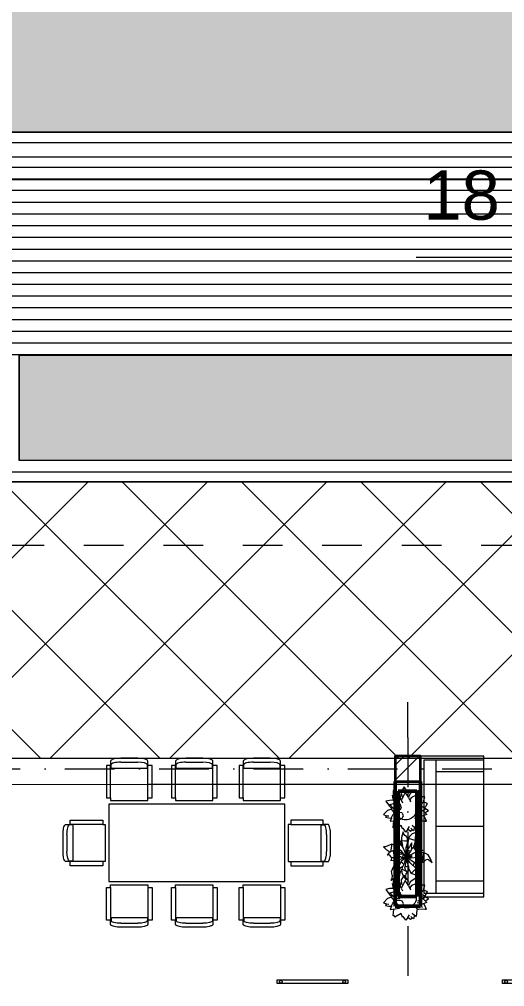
# Model space of a CAD drawing. Header units: millimetres. Extents: x -34838 to 729576, y -214038 to 121482.
# Drawn here: x 574659 to 581555, y -45330 to -31583 of the extents above; entities that cross this region are included whole.
import ezdxf
from ezdxf.enums import TextEntityAlignment as Align

# ---------------------------------------------------------------- set-up
doc = ezdxf.new("R2010")
doc.units = ezdxf.units.MM
doc.header["$MEASUREMENT"] = 0
doc.set_wipeout_variables(frame=1)
for name, pattern in [('Wipeout_Contour', [1000, 0, -1000]), ('Штриховая', [1128.888893, 564.444447, -564.444447]), ('Штрихпунктирная', [1340.555525, 705.555534, -352.777767, 0, -282.222223])]:
    doc.linetypes.add(name, pattern=pattern)
for name, color, linetype, lineweight in [('0_Ном._пера__150', 7, 'Continuous', 50), ('_ ГП _СПОРУДИ.3Д_Ном._пера__1', 7, 'Continuous', 13), ('А _ _ НЕ ДЛЯ ДРУКУ (ДОПОМІЖНІ).ADD_Ном._пера__1', 7, 'Continuous', 13), ('А _ ОСІ КООРДИНАЦІЙНІ.3D_Ном._пера__105', 7, 'Continuous', 13), ('А _ ОСІ КООРДИНАЦІЙНІ.3D_Ном._пера__25', 7, 'Continuous', 0), ('АБ _ 0 _ СТІНИ _ ЗОВНІШНІ .3D_Ном._пера__87', 7, 'Continuous', 13), ('АБ _ 1 _ КОЛОНИ _ КБ.3D_Ном._пера__28', 7, 'Continuous', 35), ('АБ _ 1 _ ПЕРЕКРИТТЯ _ ПІДЛОГИ .3D_Ном._пера__89', 7, 'Continuous', 13), ('АБ _ 1 _ ПЕРЕКРИТТЯ _ ПІДЛОГИ .3D_Ном._пера__98', 140, 'Continuous', 13), ('АП _ 0 _ МЕБЛІ .3D_Ном._пера__1', 7, 'Continuous', 13), ('АП _ 0 _ МЕБЛІ .3D_Ном._пера__19', 255, 'Continuous', 13), ('АП _ ТЕП _ ЗОНИ ПРИМІЩЕНЬ .3D_Ном._пера__122', 255, 'Continuous', 0)]:
    doc.layers.add(name, color=color, linetype=linetype, lineweight=lineweight)
for name, color, linetype, lineweight, true_color in [('0_Ном._пера__54', 7, 'Continuous', 15, 0x5f5f5f), ('_ ГП _СПОРУДИ.3Д_Ном._пера__253', 7, 'Continuous', 13, 0xdadada), ('__ ГП _СПОРУДИ.2Д_Ном._пера__114', 7, 'Continuous', 13, 0xb9b9b9), ('__ ГП _СПОРУДИ.2Д_Ном._пера__231', 7, 'Continuous', 13, 0xcfdbc1), ('__ ГП _СПОРУДИ.2Д_Ном._пера__255', 7, 'Continuous', 0, 0xaaaaaa), ('АП _ 0 _ ОБЛАДНАННЯ (НИЖНЄ).3D_Ном._пера__4', 7, 'Continuous', 15, 0x969696)]:
    doc.layers.add(name, color=color, linetype=linetype, lineweight=lineweight, true_color=true_color)
for name, color, linetype in [('_ ГП _СПОРУДИ.3Д', 7, 'Continuous'), ('__ ГП _СПОРУДИ.2Д', 7, 'Continuous'), ('А _ _ НЕ ДЛЯ ДРУКУ (ДОПОМІЖНІ).ADD', 7, 'Continuous'), ('А _ ОСІ КООРДИНАЦІЙНІ.3D', 7, 'Continuous'), ('АБ _ 0 _ СТІНИ _ ЗОВНІШНІ .3D', 7, 'Continuous'), ('АБ _ 1 _ КОЛОНИ _ КБ.3D', 7, 'Continuous'), ('АБ _ 1 _ ПЕРЕКРИТТЯ _ ПІДЛОГИ .3D', 7, 'Continuous'), ('АП _ 0 _ МЕБЛІ .3D', 7, 'Continuous'), ('АП _ 0 _ ОБЛАДНАННЯ (НИЖНЄ).3D', 7, 'Continuous'), ('АП _ ТЕП _ СПОРУДА (ЗОНИ) .3D', 7, 'Continuous')]:
    doc.layers.add(name, color=color, linetype=linetype)
doc.styles.add('СГЕНЕРИР_СТИЛЬ_1', font='Arial.ttf')

# ---------------------------------------------------------------- blocks, each defined once
blk = doc.blocks.new('Стена_1_4', base_point=(-4200, 21050))
at = {"color": 254, "linetype": 'Wipeout_Contour', "lineweight": 0, "ltscale": 166237.263491}
blk.add_wipeout([(58681, 20550), (-4700, 20550), (-4700, 20375), (58633, 20375)], dxfattribs=at).dxf.layer = 'АБ _ 0 _ СТІНИ _ ЗОВНІШНІ .3D'
at = {"layer": 'АБ _ 0 _ СТІНИ _ ЗОВНІШНІ .3D_Ном._пера__87', "color": 7, "linetype": 'Continuous', "lineweight": 13, "flags": 128}
blk.add_lwpolyline([(-4875, 20375), (58814, 20375)], dxfattribs=at)
at = {"color": 254, "linetype": 'Wipeout_Contour', "lineweight": 0, "ltscale": 166386.735885}
blk.add_wipeout([(58567, 20700), (-4550, 20700), (-4550, 20550), (58525, 20550)], dxfattribs=at).dxf.layer = 'АБ _ 0 _ СТІНИ _ ЗОВНІШНІ .3D'
at = {"layer": 'АБ _ 0 _ СТІНИ _ ЗОВНІШНІ .3D_Ном._пера__87', "color": 7, "linetype": 'Continuous', "lineweight": 13}
blk.add_line((-4550, 20550), (58525, 20550), dxfattribs=at)
at = {"color": 254, "linetype": 'Wipeout_Contour', "lineweight": 0, "ltscale": 166461.609658}
blk.add_wipeout([(-4350, 20700), (58359, 20700), (58414, 20900), (-4350, 20900)], dxfattribs=at).dxf.layer = 'АБ _ 0 _ СТІНИ _ ЗОВНІШНІ .3D'
at = {"layer": 'АБ _ 0 _ СТІНИ _ ЗОВНІШНІ .3D_Ном._пера__87', "color": 7, "linetype": 'Continuous', "lineweight": 13}
blk.add_line((-4350, 20700), (58359, 20700), dxfattribs=at)
at = {"color": 254, "linetype": 'Wipeout_Contour', "lineweight": 0, "ltscale": 166660.060715}
blk.add_wipeout([(58300, 21050), (-4200, 21050), (-4200, 20900), (58259, 20900)], dxfattribs=at).dxf.layer = 'АБ _ 0 _ СТІНИ _ ЗОВНІШНІ .3D'
at = {"layer": 'АБ _ 0 _ СТІНИ _ ЗОВНІШНІ .3D_Ном._пера__87', "color": 7, "linetype": 'Continuous', "lineweight": 13}
blk.add_line((-4200, 20900), (58259, 20900), dxfattribs=at)
at = {"layer": 'АБ _ 0 _ СТІНИ _ ЗОВНІШНІ .3D_Ном._пера__87', "color": 7, "linetype": 'Continuous', "lineweight": 13, "flags": 128}
blk.add_lwpolyline([(58300, 21050), (-4200, 21050)], dxfattribs=at)
blk = doc.blocks.new('*X18')
at = {"layer": '__ ГП _СПОРУДИ.2Д_Ном._пера__114', "color": 9, "linetype": 'Continuous', "lineweight": 13, "true_color": 0xb9b9b9}
for p, q in [((48706, 20217), (47706, 20217)), ((48706, 20217), (47706, 20217)), ((49706, 20217), (48706, 20217)), ((49706, 20217), (48706, 20217)), ((50706, 20217), (49706, 20217)), ((50706, 20217), (49706, 20217)), ((51706, 20217), (50706, 20217)), ((51706, 20217), (50706, 20217)), ((52706, 20217), (51706, 20217)), ((52706, 20217), (51706, 20217)), ((53706, 20217), (52706, 20217)), ((53706, 20217), (52706, 20217)), ((54706, 20217), (53706, 20217)), ((54706, 20217), (53706, 20217)), ((55706, 20217), (54706, 20217)), ((55706, 20217), (54706, 20217)), ((48706, 20050), (47706, 20050)), ((49706, 20050), (48706, 20050)), ((50706, 20050), (49706, 20050)), ((51706, 20050), (50706, 20050)), ((52706, 20050), (51706, 20050)), ((53706, 20050), (52706, 20050)), ((54706, 20050), (53706, 20050)), ((55706, 20050), (54706, 20050)), ((48706, 19883), (47706, 19883)), ((49706, 19883), (48706, 19883)), ((50706, 19883), (49706, 19883)), ((51706, 19883), (50706, 19883)), ((52706, 19883), (51706, 19883)), ((53706, 19883), (52706, 19883)), ((54706, 19883), (53706, 19883)), ((55706, 19883), (54706, 19883)), ((48706, 19717), (47706, 19717)), ((49706, 19717), (48706, 19717)), ((50706, 19717), (49706, 19717)), ((51706, 19717), (50706, 19717)), ((52706, 19717), (51706, 19717)), ((53706, 19717), (52706, 19717)), ((54706, 19717), (53706, 19717)), ((55706, 19717), (54706, 19717)), ((48706, 19550), (47706, 19550)), ((49706, 19550), (48706, 19550)), ((50706, 19550), (49706, 19550)), ((51706, 19550), (50706, 19550)), ((52706, 19550), (51706, 19550)), ((53706, 19550), (52706, 19550)), ((54706, 19550), (53706, 19550)), ((55706, 19550), (54706, 19550)), ((48706, 19383), (47706, 19383)), ((48706, 19383), (47706, 19383)), ((49706, 19383), (48706, 19383)), ((49706, 19383), (48706, 19383)), ((50706, 19383), (49706, 19383)), ((50706, 19383), (49706, 19383)), ((51706, 19383), (50706, 19383)), ((51706, 19383), (50706, 19383)), ((52706, 19383), (51706, 19383)), ((52706, 19383), (51706, 19383)), ((53706, 19383), (52706, 19383)), ((53706, 19383), (52706, 19383)), ((54706, 19383), (53706, 19383)), ((54706, 19383), (53706, 19383)), ((55706, 19383), (54706, 19383)), ((55706, 19383), (54706, 19383)), ((48706, 19217), (47706, 19217)), ((49706, 19217), (48706, 19217)), ((50706, 19217), (49706, 19217)), ((51706, 19217), (50706, 19217)), ((52706, 19217), (51706, 19217)), ((53706, 19217), (52706, 19217)), ((54706, 19217), (53706, 19217)), ((55706, 19217), (54706, 19217)), ((48706, 19050), (47706, 19050)), ((49706, 19050), (48706, 19050)), ((50706, 19050), (49706, 19050)), ((51706, 19050), (50706, 19050)), ((52706, 19050), (51706, 19050)), ((53706, 19050), (52706, 19050)), ((54706, 19050), (53706, 19050)), ((55706, 19050), (54706, 19050)), ((48706, 18883), (47706, 18883)), ((49706, 18883), (48706, 18883)), ((50706, 18883), (49706, 18883)), ((51706, 18883), (50706, 18883)), ((52706, 18883), (51706, 18883)), ((53706, 18883), (52706, 18883)), ((54706, 18883), (53706, 18883)), ((55706, 18883), (54706, 18883)), ((48706, 18717), (47706, 18717)), ((49706, 18717), (48706, 18717)), ((50706, 18717), (49706, 18717)), ((51706, 18717), (50706, 18717)), ((52706, 18717), (51706, 18717)), ((53706, 18717), (52706, 18717)), ((54706, 18717), (53706, 18717)), ((55706, 18717), (54706, 18717)), ((48706, 18550), (47706, 18550)), ((48706, 18550), (47706, 18550)), ((49706, 18550), (48706, 18550)), ((49706, 18550), (48706, 18550)), ((50706, 18550), (49706, 18550)), ((50706, 18550), (49706, 18550)), ((51706, 18550), (50706, 18550)), ((51706, 18550), (50706, 18550)), ((52706, 18550), (51706, 18550)), ((52706, 18550), (51706, 18550)), ((53706, 18550), (52706, 18550)), ((53706, 18550), (52706, 18550)), ((54706, 18550), (53706, 18550)), ((54706, 18550), (53706, 18550)), ((55706, 18550), (54706, 18550)), ((55706, 18550), (54706, 18550)), ((48706, 18383), (47706, 18383)), ((49706, 18383), (48706, 18383)), ((50706, 18383), (49706, 18383)), ((51706, 18383), (50706, 18383)), ((52706, 18383), (51706, 18383)), ((53706, 18383), (52706, 18383)), ((54706, 18383), (53706, 18383)), ((55706, 18383), (54706, 18383)), ((48706, 18217), (47706, 18217)), ((49706, 18217), (48706, 18217)), ((50706, 18217), (49706, 18217)), ((51706, 18217), (50706, 18217)), ((52706, 18217), (51706, 18217)), ((53706, 18217), (52706, 18217)), ((54706, 18217), (53706, 18217)), ((55706, 18217), (54706, 18217)), ((48706, 18050), (47706, 18050)), ((49706, 18050), (48706, 18050)), ((50706, 18050), (49706, 18050)), ((51706, 18050), (50706, 18050)), ((52706, 18050), (51706, 18050)), ((53706, 18050), (52706, 18050)), ((54706, 18050), (53706, 18050)), ((55706, 18050), (54706, 18050)), ((48706, 17883), (47706, 17883)), ((49706, 17883), (48706, 17883)), ((50706, 17883), (49706, 17883)), ((51706, 17883), (50706, 17883)), ((52706, 17883), (51706, 17883)), ((53706, 17883), (52706, 17883)), ((54706, 17883), (53706, 17883)), ((55706, 17883), (54706, 17883)), ((48706, 16217), (48177, 16217)), ((49706, 16217), (48706, 16217)), ((50706, 16217), (49706, 16217)), ((51706, 16217), (50706, 16217)), ((52706, 16217), (51706, 16217)), ((53706, 16217), (52706, 16217)), ((54706, 16217), (53706, 16217)), ((55706, 16217), (54706, 16217))]:
    blk.add_line(p, q, dxfattribs=at)
blk = doc.blocks.new('3D-сетка_3_4', base_point=(-4875, 16080))
at = {"layer": '__ ГП _СПОРУДИ.2Д_Ном._пера__255', "color": 253, "linetype": 'Continuous', "lineweight": 0, "true_color": 0xaaaaaa, "flags": 128}
for points in [[(-4875, 16080), (-1125, 16080), (30405, 16080), (30405, 16080), (41817, 16080), (41817, 16130), (41817, 17880), (48177, 17880), (48177, 16080), (48447, 16080), (59597, 16080), (59597, 17830), (59597, 20380), (7885, 20380), (-4875, 20380)], [(48477, 17880), (58811, 17880), (58811, 16380), (48477, 16380)]]:
    blk.add_lwpolyline(points, close=True, dxfattribs=at)
at = {"layer": '__ ГП _СПОРУДИ.2Д', "color": 253, "lineweight": 0, "true_color": 0xaaaaaa}
blk.add_blockref('*X18', (0, 0), dxfattribs=at)
blk = doc.blocks.new('Перекрытие_1_4', base_point=(-4200, 21050))
at = {"layer": 'АБ _ 1 _ ПЕРЕКРИТТЯ _ ПІДЛОГИ .3D_Ном._пера__98', "linetype": 'Continuous', "lineweight": 0, "true_color": 0x002633}
blk.add_hatch(color=158, dxfattribs=at).paths.add_polyline_path([(-4200, 21050), (55284, 21050), (58050, 21050), (58300, 21050), (59551, 25592, 1.595439), (63959, 42020), (63917, 42011), (63937, 42087), (65254, 47001), (33587, 65284), (25686, 51600, -0.333027), (14323, 46741), (-4200, 51704)])
at = {"layer": 'АБ _ 1 _ ПЕРЕКРИТТЯ _ ПІДЛОГИ .3D_Ном._пера__89', "color": 7, "linetype": 'Continuous', "lineweight": 13, "flags": 128}
blk.add_lwpolyline([(-4200, 21050), (55284, 21050), (58050, 21050), (58300, 21050), (59551, 25592, 1.595439), (63959, 42020), (63917, 42011), (63937, 42087), (65254, 47001), (33587, 65284), (25686, 51600, -0.333027), (14323, 46741), (-4200, 51704)], format="xyb", close=True, dxfattribs=at)
blk = doc.blocks.new('3D-сетка_44_4', base_point=(58811, 16380))
at = {"layer": '__ ГП _СПОРУДИ.2Д_Ном._пера__231', "linetype": 'Continuous', "lineweight": 0, "true_color": 0x7c8373}
blk.add_hatch(color=8, dxfattribs=at).paths.add_polyline_path([(58811, 16380), (58811, 17880), (48480, 17880), (48480, 16380)])
at = {"layer": '__ ГП _СПОРУДИ.2Д_Ном._пера__255', "color": 253, "linetype": 'Continuous', "lineweight": 0, "true_color": 0xaaaaaa, "flags": 128}
blk.add_lwpolyline([(58811, 16380), (48480, 16380), (48480, 17880), (58811, 17880)], close=True, dxfattribs=at)
blk = doc.blocks.new('Перекрытие_2_4', base_point=(-3125, 12148))
at = {"layer": '_ ГП _СПОРУДИ.3Д_Ном._пера__253', "linetype": 'Continuous', "lineweight": 13, "true_color": 0xdadada}
h = blk.add_hatch(dxfattribs=at)
h.set_pattern_fill('Г___ТРОТУАРИ_М500_0004', color=254, style=0, pattern_type=2)
h.set_pattern_definition([(45, (-275, 12150), (-848.528, 848.528), []), (315, (-275, 12150), (848.528, 848.528), [])])
h.paths.add_polyline_path([(-3125, 12148), (-3125, 10008), (-2650, 9430), (-2650, 9150), (-75, 9150), (-75, 12150), (70932, 12150), (96193, 12150), (96203, 17088), (94983, 22022), (80176, 15996), (78930, 17528), (76339, 16080), (47497, 16080), (47497, 16180), (42497, 16180), (42497, 16080), (32905, 16080), (30405, 16080), (-1129, 16080), (-3125, 16080), (-3125, 12148)])
at = {"layer": '_ ГП _СПОРУДИ.3Д_Ном._пера__1', "color": 7, "linetype": 'Continuous', "lineweight": 13, "flags": 128}
blk.add_lwpolyline([(-3125, 12148), (-3125, 10008), (-2650, 9430), (-2650, 9150), (-75, 9150), (-75, 12150), (70932, 12150), (96193, 12150), (96203, 17088), (94983, 22022), (80176, 15996), (78930, 17528), (76339, 16080), (47497, 16080), (47497, 16180), (42497, 16180), (42497, 16080), (32905, 16080), (30405, 16080), (-1129, 16080), (-3125, 16080), (-3125, 12148)], close=True, dxfattribs=at)
blk = doc.blocks.new('Колонна_6_4', base_point=(54000, 12000))
at = {"layer": 'АБ _ 1 _ КОЛОНИ _ КБ.3D', "linetype": 'Continuous', "lineweight": 0, "true_color": 0x000000}
h = blk.add_hatch(dxfattribs=at)
h.set_pattern_fill('М___МЕТАЛ_СТАЛЬ_0004', color=18, style=0, pattern_type=2)
h.set_pattern_definition([(45, (0, 0), (-318.198, 318.198), []), (45, (-106.07, 106.07), (-318.198, 318.198), [])])
h.paths.add_polyline_path([(53820, 11820), (54180, 11820), (54180, 12180), (53820, 12180)])
at = {"layer": 'АБ _ 1 _ КОЛОНИ _ КБ.3D_Ном._пера__28', "color": 7, "linetype": 'Continuous', "lineweight": 35, "flags": 128}
blk.add_lwpolyline([(53820, 11820), (54180, 11820), (54180, 12180), (53820, 12180)], close=True, dxfattribs=at)
blk = doc.blocks.new('Диван 22')
at = {"layer": 'АП _ 0 _ МЕБЛІ .3D_Ном._пера__1', "color": 7, "linetype": 'Continuous', "lineweight": 13}
for p, q in [((2000, 900), (0, 900)), ((0, 900), (0, 0)), ((50, 0), (50, 850)), ((50, 850), (1950, 850)), ((1950, 850), (1950, 0)), ((2000, 0), (2000, 900)), ((50, 680), (1950, 680)), ((222, 0), (222, 680)), ((1000, 0), (1000, 680)), ((1778, 0), (1778, 680)), ((0, 0), (2000, 0))]:
    blk.add_line(p, q, dxfattribs=at)
blk = doc.blocks.new('Модель Комнатного Растения 22')
at = {"layer": 'АП _ 0 _ ОБЛАДНАННЯ (НИЖНЄ).3D_Ном._пера__4', "color": 252, "linetype": 'Continuous', "lineweight": 15, "true_color": 0x969696}
for p, q in [((-37, 231), (23, 319)), ((23, 319), (68, 249)), ((-252, 105), (-271, 176)), ((-271, 176), (-183, 176)), ((-183, 176), (-183, 267)), ((-183, 267), (-146, 254)), ((-183, 177), (-171, 124)), ((-174, 203), (-119, 186)), ((-146, 254), (-144, 273)), ((-144, 273), (-62, 224)), ((-119, 186), (-83, 170)), ((-83, 170), (-57, 139)), ((-57, 139), (-65, 107)), ((-62, 224), (-40, 172)), ((-40, 172), (-50, 134)), ((-40, 172), (-25, 196)), ((-25, 196), (-37, 231)), ((-25, 196), (7, 240)), ((7, 240), (39, 183)), ((60, 196), (39, 183)), ((39, 183), (64, 135)), ((68, 249), (60, 196)), ((64, 135), (79, 161)), ((71, 193), (94, 228)), ((79, 161), (71, 193)), ((96, 179), (77, 157)), ((94, 228), (182, 267)), ((182, 199), (96, 179)), ((191, 174), (179, 129)), ((182, 267), (182, 199)), ((192, 201), (191, 174)), ((-323, -22), (-291, 5)), ((-302, 84), (-252, 105)), ((-302, 84), (-284, 42)), ((-291, 5), (-238, 37)), ((-284, 42), (-265, 21)), ((-279, 3), (-218, -35)), ((-252, 105), (-226, 83)), ((-226, 83), (-172, 90)), ((-226, 83), (-201, 48)), ((-171, 124), (-157, 93)), ((64, 135), (48, 95)), ((84, 78), (64, 24)), ((64, 24), (86, -13)), ((118, 92), (84, 78)), ((155, 86), (118, 92)), ((136, -15), (177, 14)), ((179, 129), (155, 86)), ((227, 68), (155, 86)), ((177, 14), (227, 68)), ((179, 129), (234, 126)), ((181, -25), (205, 3)), ((206, 24), (184, 21)), ((205, 3), (259, -14)), ((234, 45), (206, 24)), ((234, 126), (286, 115)), ((286, 115), (234, 45)), ((-323, -22), (-277, -50)), ((-300, -73), (-247, -19)), ((-300, -73), (-216, -100)), ((-284, -145), (-258, -87)), ((-238, -145), (-205, -82)), ((-218, -35), (-168, -52)), ((-205, -82), (-161, -76)), ((-161, -160), (-125, -121)), ((35, -92), (48, -58)), ((50, -127), (35, -92)), ((94, -150), (50, -127)), ((87, -38), (51, -46)), ((86, -13), (136, -15)), ((134, -39), (87, -38)), ((170, -62), (134, -39)), ((152, -17), (181, -25)), ((181, -25), (170, -62)), ((185, -79), (170, -62)), ((206, -127), (185, -79)), ((244, -122), (205, -124)), ((205, -124), (221, -170)), ((274, -92), (240, -94)), ((288, -112), (244, -122)), ((259, -14), (315, -74)), ((315, -74), (274, -92)), ((274, -92), (288, -112)), ((-296, -166), (-284, -145)), ((-277, -166), (-296, -166)), ((-277, -166), (-187, -170)), ((-187, -170), (-161, -160)), ((-161, -160), (-158, -178)), ((-158, -178), (-149, -270)), ((-149, -270), (-124, -257)), ((-124, -257), (-89, -229)), ((-124, -257), (-111, -304)), ((-93, -293), (-71, -268)), ((-30, -283), (-50, -244)), ((0, -323), (38, -268)), ((38, -268), (48, -277)), ((48, -277), (65, -228)), ((65, -228), (155, -280)), ((150, -162), (94, -150)), ((221, -170), (150, -162)), ((155, -280), (160, -262)), ((160, -262), (179, -261)), ((179, -261), (168, -164)), ((-111, -304), (-93, -293)), ((-93, -293), (-68, -313)), ((-68, -313), (-30, -283)), ((-30, -283), (0, -323))]:
    blk.add_line(p, q, dxfattribs=at)
blk.add_arc((0, 0), 150, 186.1323, 29.8574, dxfattribs=at)
blk = doc.blocks.new('Модель Комнатного Растения 22_2')
at = {"layer": 'АП _ 0 _ ОБЛАДНАННЯ (НИЖНЄ).3D_Ном._пера__4', "color": 252, "linetype": 'Continuous', "lineweight": 15, "true_color": 0x969696}
for p, q in [((-182, 353), (-138, 349)), ((-182, 353), (-147, 326)), ((-182, 353), (-138, 349)), ((-182, 353), (-147, 326)), ((-147, 326), (-128, 291)), ((-147, 326), (-128, 291)), ((-138, 349), (-87, 334)), ((-138, 349), (-87, 334)), ((-128, 291), (-128, 235)), ((-128, 291), (-128, 235)), ((-87, 334), (-52, 301)), ((-87, 334), (-52, 301)), ((-52, 301), (-34, 268)), ((-52, 301), (-34, 268)), ((-18, 266), (-4, 294)), ((-18, 266), (-4, 294)), ((-4, 294), (19, 309)), ((-4, 294), (19, 309)), ((19, 309), (37, 339)), ((19, 309), (37, 339)), ((37, 339), (41, 361)), ((37, 339), (41, 361)), ((41, 361), (64, 279)), ((41, 361), (64, 279)), ((64, 279), (66, 246)), ((64, 279), (66, 246)), ((-198, 174), (-183, 155)), ((-198, 174), (-182, 107)), ((-198, 174), (-183, 155)), ((-198, 174), (-182, 107)), ((-183, 155), (-158, 154)), ((-183, 155), (-158, 154)), ((-158, 154), (-132, 156)), ((-158, 154), (-132, 156)), ((-154, 73), (-109, 142)), ((-154, 73), (-109, 142)), ((-132, 156), (-109, 142)), ((-132, 156), (-109, 142)), ((-128, 235), (-34, 268)), ((-128, 235), (-34, 268)), ((-128, 235), (-120, 186)), ((-128, 235), (-120, 186)), ((-120, 186), (-100, 134)), ((-120, 186), (-100, 134)), ((-109, 142), (-73, 108)), ((-109, 142), (-73, 108)), ((-79, 124), (-75, 165)), ((-79, 124), (-75, 165)), ((-78, 202), (-75, 165)), ((-78, 202), (-49, 148)), ((-78, 202), (-75, 165)), ((-78, 202), (-49, 148)), ((-49, 148), (-16, 107)), ((-49, 148), (-16, 107)), ((-34, 268), (-21, 170)), ((-34, 268), (-21, 170)), ((-21, 170), (-17, 110)), ((-21, 170), (-17, 110)), ((-20, 224), (57, 233)), ((-20, 224), (57, 233)), ((-20, 224), (0, 148)), ((-20, 224), (0, 148)), ((-19, 227), (-18, 266)), ((-19, 227), (-18, 266)), ((-19, 227), (62, 234)), ((-19, 227), (62, 234)), ((-19, 146), (-9, 148)), ((-19, 146), (-9, 148)), ((-17, 136), (-8, 138)), ((-17, 136), (-8, 138)), ((-9, 148), (-1, 148)), ((-9, 148), (-1, 148)), ((-8, 138), (-2, 138)), ((-8, 138), (-2, 138)), ((-2, 23), (0, 148)), ((-2, 23), (0, 148)), ((20, 85), (75, 190)), ((20, 85), (75, 190)), ((44, 133), (62, 234)), ((44, 133), (62, 234)), ((48, 148), (51, 146)), ((48, 148), (51, 146)), ((52, 177), (63, 197)), ((52, 177), (63, 197)), ((62, 234), (66, 246)), ((62, 234), (66, 246)), ((63, 197), (95, 240)), ((63, 197), (95, 240)), ((75, 190), (121, 129)), ((75, 190), (121, 129)), ((76, 188), (99, 198)), ((76, 188), (99, 198)), ((95, 240), (115, 257)), ((95, 240), (115, 257)), ((98, 199), (115, 257)), ((98, 199), (115, 257)), ((99, 198), (117, 199)), ((99, 198), (117, 199)), ((117, 199), (140, 197)), ((117, 199), (140, 197)), ((121, 129), (139, 146)), ((121, 129), (139, 146)), ((139, 146), (152, 174)), ((139, 146), (152, 174)), ((140, 197), (159, 206)), ((140, 197), (159, 206)), ((148, 165), (193, 182)), ((148, 165), (193, 182)), ((152, 174), (159, 206)), ((152, 174), (159, 206)), ((193, 182), (204, 183)), ((193, 182), (204, 183)), ((204, 183), (222, 78)), ((204, 183), (258, 162)), ((204, 183), (222, 78)), ((204, 183), (258, 162)), ((258, 162), (294, 147)), ((258, 162), (294, 147)), ((276, 102), (324, 145)), ((276, 102), (324, 145)), ((294, 147), (324, 145)), ((294, 147), (324, 145)), ((-345, -21), (-312, 33)), ((-345, -21), (-312, 33)), ((-312, 33), (-247, 65)), ((-312, 33), (-247, 65)), ((-247, 65), (-230, -64)), ((-247, 65), (-156, 58)), ((-247, 65), (-230, -64)), ((-247, 65), (-156, 58)), ((-237, 94), (-212, 98)), ((-237, 94), (-212, 98)), ((-237, 94), (-196, 79)), ((-237, 94), (-196, 79)), ((-212, 98), (-183, 110)), ((-212, 98), (-183, 110)), ((-196, 79), (-167, 60)), ((-196, 79), (-167, 60)), ((-182, 107), (-154, 73)), ((-182, 107), (-154, 73)), ((-156, 58), (-137, 54)), ((-156, 58), (-137, 54)), ((-154, 73), (-119, 63)), ((-154, 73), (-119, 63)), ((-140, 42), (-132, 66)), ((-140, 42), (-132, 66)), ((-119, 63), (-59, 31)), ((-119, 63), (-59, 31)), ((-88, 16), (-48, 34)), ((-88, 16), (-48, 34)), ((-88, 16), (-72, 6)), ((-88, 16), (-72, 6)), ((-79, 124), (-62, 82)), ((-79, 124), (-62, 82)), ((-72, 6), (-49, 7)), ((-72, 6), (-49, 7)), ((-64, 83), (-16, 107)), ((-64, 83), (-16, 107)), ((-64, 83), (-62, 82)), ((-64, 83), (-62, 82)), ((-62, 82), (-16, 107)), ((-62, 82), (-16, 107)), ((-62, 82), (-27, 42)), ((-62, 82), (-27, 42)), ((-49, 7), (-48, 34)), ((-49, 7), (-48, 34)), ((-49, 7), (-1, -2)), ((-49, 7), (-1, -2)), ((-48, 34), (-6, 2)), ((-48, 34), (-6, 2)), ((-27, 42), (-8, 12)), ((-27, 42), (-8, 12)), ((-16, 107), (0, 5)), ((-16, 107), (0, 5)), ((-6, 12), (1, -2)), ((-6, 12), (1, -2)), ((-5, 1), (1, -2)), ((-5, 1), (1, -2)), ((0, 4), (20, 85)), ((0, 4), (20, 85)), ((0, 3), (17, 17)), ((0, 3), (17, 17)), ((0, 0), (8, 2)), ((0, 0), (8, 2)), ((7, 9), (59, 79)), ((7, 9), (59, 79)), ((8, 8), (43, 42)), ((8, 8), (43, 42)), ((43, 42), (56, -12)), ((43, 42), (71, 42)), ((43, 42), (56, -12)), ((43, 42), (71, 42)), ((47, 43), (64, 57)), ((47, 43), (64, 57)), ((59, 79), (121, 129)), ((59, 79), (121, 129)), ((64, 57), (118, 83)), ((64, 57), (118, 83)), ((65, -3), (82, 4)), ((65, -3), (82, 4)), ((71, 42), (104, 33)), ((71, 42), (104, 33)), ((82, 4), (123, 18)), ((82, 4), (123, 18)), ((104, 33), (123, 18)), ((104, 33), (123, 18)), ((110, 13), (137, 8)), ((110, 13), (137, 8)), ((118, 83), (181, 93)), ((118, 83), (181, 93)), ((130, -71), (137, 6)), ((130, -71), (137, 6)), ((137, 8), (167, -10)), ((137, 8), (167, -10)), ((167, -10), (181, 93)), ((167, -10), (181, 93)), ((181, 93), (243, 66)), ((181, 93), (243, 66)), ((188, -8), (211, 0)), ((188, -8), (211, 0)), ((211, 0), (229, 21)), ((211, 0), (229, 21)), ((229, 21), (247, 33)), ((229, 21), (247, 33)), ((233, 71), (276, 102)), ((233, 71), (276, 102)), ((243, 66), (271, 27)), ((243, 66), (271, 27)), ((247, 33), (271, 27)), ((247, 33), (271, 27)), ((-368, -78), (-345, -21)), ((-368, -78), (-345, -21)), ((-368, -78), (-317, -37)), ((-368, -78), (-317, -37)), ((-317, -37), (-297, -35)), ((-317, -37), (-297, -35)), ((-297, -35), (-277, -43)), ((-297, -35), (-277, -43)), ((-277, -43), (-257, -61)), ((-277, -43), (-257, -61)), ((-257, -61), (-234, -69)), ((-257, -61), (-234, -69)), ((-246, -75), (-213, -57)), ((-246, -75), (-213, -57)), ((-246, -75), (-158, -93)), ((-246, -75), (-158, -93)), ((-213, -57), (-160, -2)), ((-213, -57), (-160, -2)), ((-168, -160), (-164, -137)), ((-168, -160), (-164, -137)), ((-164, -137), (-153, -110)), ((-164, -137), (-153, -110)), ((-160, -2), (-158, -93)), ((-160, -2), (-73, -15)), ((-160, -2), (-158, -93)), ((-160, -2), (-73, -15)), ((-158, -93), (-118, -82)), ((-158, -93), (-118, -82)), ((-153, -110), (-129, -86)), ((-153, -110), (-129, -86)), ((-141, -160), (-58, -82)), ((-141, -160), (-58, -82)), ((-118, -82), (-9, -4)), ((-118, -82), (-9, -4)), ((-114, -82), (-98, -117)), ((-114, -82), (-98, -117)), ((-73, -15), (-9, -4)), ((-73, -15), (-9, -4)), ((-72, -14), (-71, -14)), ((-72, -14), (-71, -14)), ((-65, -13), (-63, -12)), ((-65, -13), (-63, -12)), ((-59, -11), (-54, -10)), ((-59, -11), (-54, -10)), ((-58, -82), (-5, -2)), ((-58, -82), (-5, -2)), ((-52, -10), (-20, -3)), ((-52, -10), (-20, -3)), ((-45, -172), (-35, -132)), ((-45, -172), (-35, -132)), ((-35, -126), (-1, -2)), ((-35, -126), (-1, -2)), ((-35, -126), (-31, -192)), ((-35, -126), (17, -144)), ((-35, -126), (-31, -192)), ((-35, -126), (17, -144)), ((-4, -1), (-2, -1)), ((-4, -1), (-2, -1)), ((-3, -1), (-1, -2)), ((-3, -1), (-1, -2)), ((-1, -2), (2, -64)), ((-1, -2), (2, -64)), ((2, -64), (17, -144)), ((2, -64), (17, -144)), ((4, -2), (28, -1)), ((4, -2), (28, -1)), ((4, -9), (18, -49)), ((4, -9), (18, -49)), ((6, -6), (70, -59)), ((6, -6), (70, -59)), ((10, -3), (84, -34)), ((10, -3), (84, -34)), ((18, -49), (31, -104)), ((18, -49), (31, -104)), ((28, -1), (56, -12)), ((28, -1), (56, -12)), ((31, -104), (70, -59)), ((31, -104), (70, -59)), ((31, -104), (48, -130)), ((31, -104), (48, -130)), ((48, -130), (73, -147)), ((48, -130), (73, -147)), ((51, -133), (61, -170)), ((51, -133), (61, -170)), ((56, -12), (65, -3)), ((56, -12), (65, -3)), ((70, -59), (97, -110)), ((70, -59), (97, -110)), ((84, -34), (175, -128)), ((84, -34), (175, -128)), ((97, -110), (97, -158)), ((97, -110), (97, -158)), ((109, -58), (130, -71)), ((109, -58), (130, -71)), ((110, -62), (111, -59)), ((110, -62), (111, -59)), ((110, -228), (175, -128)), ((110, -228), (175, -128)), ((130, -71), (149, -55)), ((130, -71), (149, -55)), ((149, -55), (178, -47)), ((149, -55), (178, -47)), ((167, -10), (188, -8)), ((167, -10), (188, -8)), ((175, -128), (191, -152)), ((175, -128), (191, -152)), ((178, -47), (219, -52)), ((178, -47), (219, -52)), ((198, -4), (208, -14)), ((198, -4), (208, -14)), ((208, -14), (219, -52)), ((208, -14), (219, -52)), ((-168, -160), (-127, -146)), ((-168, -160), (-127, -146)), ((-165, -282), (-159, -246)), ((-165, -282), (-159, -246)), ((-165, -282), (-130, -250)), ((-165, -282), (-130, -250)), ((-159, -246), (-157, -201)), ((-159, -246), (-157, -201)), ((-157, -201), (-141, -160)), ((-157, -201), (-141, -160)), ((-141, -160), (-70, -230)), ((-141, -160), (-70, -230)), ((-130, -250), (-100, -241)), ((-130, -250), (-100, -241)), ((-100, -241), (-70, -230)), ((-100, -241), (-70, -230)), ((-70, -230), (-45, -172)), ((-70, -230), (-45, -172)), ((-38, -144), (-34, -146)), ((-38, -144), (-34, -146)), ((-31, -192), (-17, -218)), ((-31, -192), (-17, -218)), ((-17, -218), (7, -178)), ((-17, -218), (7, -178)), ((-13, -213), (3, -235)), ((-13, -213), (3, -235)), ((-7, -202), (61, -170)), ((-7, -202), (61, -170)), ((-4, -323), (38, -270)), ((-4, -323), (38, -270)), ((3, -235), (8, -276)), ((3, -235), (8, -276)), ((7, -178), (17, -144)), ((7, -178), (17, -144)), ((38, -270), (58, -220)), ((38, -270), (58, -220)), ((57, -152), (68, -144)), ((57, -152), (68, -144)), ((58, -220), (61, -170)), ((58, -220), (61, -170)), ((61, -191), (84, -208)), ((61, -191), (84, -208)), ((73, -147), (97, -158)), ((73, -147), (97, -158)), ((83, -153), (110, -228)), ((83, -153), (110, -228)), ((84, -208), (91, -238)), ((84, -208), (91, -238)), ((90, -263), (105, -216)), ((90, -263), (105, -216)), ((90, -263), (91, -238)), ((90, -263), (91, -238)), ((110, -228), (132, -237)), ((110, -228), (132, -237)), ((132, -237), (142, -262)), ((132, -237), (142, -262)), ((142, -262), (158, -293)), ((142, -262), (158, -293)), ((191, -152), (206, -198)), ((191, -152), (206, -198)), ((200, -257), (206, -198)), ((200, -257), (206, -198)), ((200, -257), (205, -306)), ((200, -257), (205, -306)), ((-4, -323), (8, -276)), ((-4, -323), (8, -276)), ((158, -293), (219, -330)), ((158, -293), (219, -330)), ((205, -306), (219, -330)), ((205, -306), (219, -330))]:
    blk.add_line(p, q, dxfattribs=at)
blk = doc.blocks.new('Модульная Офисная Перегородка 22')
at = {"layer": 'АП _ 0 _ ОБЛАДНАННЯ (НИЖНЄ).3D_Ном._пера__4', "color": 252, "linetype": 'Continuous', "lineweight": 15, "true_color": 0x969696}
for p, q in [((1000, 50), (0, 50)), ((0, 50), (0, 0)), ((0, 0), (1000, 0)), ((1000, 0), (1000, 50))]:
    blk.add_line(p, q, dxfattribs=at)
for centre, start, end in [((50, 25), 0, 180), ((50, 25), 180, 0), ((950, 25), 0, 180), ((950, 25), 180, 0)]:
    blk.add_arc(centre, 20, start, end, dxfattribs=at)
blk = doc.blocks.new('Стол Обеденный 01 22_3')
at = {"layer": 'АП _ 0 _ МЕБЛІ .3D_Ном._пера__1', "color": 7, "linetype": 'Continuous', "lineweight": 13}
for p, q in [((2500, 1100), (0, 1100)), ((0, 1100), (0, 0)), ((2500, 0), (2500, 1100)), ((0, 0), (2500, 0))]:
    blk.add_line(p, q, dxfattribs=at)
at = {"layer": 'АП _ 0 _ МЕБЛІ .3D_Ном._пера__19', "color": 255, "linetype": 'Continuous', "lineweight": 13}
for p, q in [((2500, 1100), (0, 1100)), ((0, 1100), (0, 0)), ((2500, 0), (2500, 1100)), ((0, 0), (2500, 0))]:
    blk.add_line(p, q, dxfattribs=at)
blk = doc.blocks.new('Кресло 01 22_2')
at = {"layer": 'АП _ 0 _ МЕБЛІ .3D_Ном._пера__1', "color": 7, "linetype": 'Continuous', "lineweight": 13}
for p, q in [((63, 567), (60, 561)), ((60, 561), (60, 559)), ((60, 559), (60, 559)), ((60, 559), (60, 498)), ((64, 569), (63, 568)), ((63, 568), (63, 567)), ((71, 576), (64, 570)), ((64, 570), (64, 569)), ((72, 576), (71, 576)), ((82, 582), (72, 576)), ((83, 582), (82, 582)), ((97, 587), (83, 582)), ((114, 592), (97, 587)), ((115, 592), (114, 592)), ((135, 595), (115, 592)), ((157, 598), (135, 595)), ((180, 599), (157, 598)), ((205, 600), (180, 599)), ((445, 600), (205, 600)), ((470, 599), (445, 600)), ((493, 598), (470, 599)), ((515, 595), (493, 598)), ((535, 592), (515, 595)), ((536, 592), (535, 592)), ((553, 587), (536, 592)), ((567, 582), (553, 587)), ((568, 582), (567, 582)), ((578, 576), (568, 582)), ((579, 576), (578, 576)), ((586, 570), (579, 576)), ((586, 569), (586, 570)), ((587, 568), (586, 569)), ((587, 567), (587, 568)), ((590, 561), (587, 567)), ((590, 559), (590, 561)), ((590, 498), (590, 559)), ((590, 559), (590, 559)), ((60, 498), (0, 498)), ((0, 498), (0, 36)), ((60, 36), (60, 498)), ((60, 462), (590, 462)), ((67, 462), (67, 510)), ((205, 545), (445, 545)), ((583, 462), (583, 510)), ((650, 498), (590, 498)), ((590, 36), (590, 498)), ((650, 36), (650, 498)), ((0, 36), (60, 36)), ((60, 36), (60, 0)), ((60, 0), (590, 0)), ((590, 0), (590, 36)), ((590, 36), (650, 36))]:
    blk.add_line(p, q, dxfattribs=at)
for centre, start_param, end_param in [((205, 510), 1.570796, 3.141593), ((445, 510), 0, 1.570796)]:
    blk.add_ellipse(centre, major_axis=(137, 0), ratio=0.252258, start_param=start_param, end_param=end_param, dxfattribs=at)
blk = doc.blocks.new('Плоскость Сечения_3_4', base_point=(56552, 19665))
at = {"layer": 'А _ _ НЕ ДЛЯ ДРУКУ (ДОПОМІЖНІ).ADD_Ном._пера__1', "color": 7, "linetype": 'Continuous', "lineweight": 13}
blk.add_line((55782, 19265), (54119, 19265), dxfattribs=at)
at = {"layer": 'А _ _ НЕ ДЛЯ ДРУКУ (ДОПОМІЖНІ).ADD_Ном._пера__1', "color": 7, "lineweight": 13, "insert": (54219, 20149), "char_height": 700, "attachment_point": 4, "style": 'СГЕНЕРИР_СТИЛЬ_1'}
blk.add_mtext('\\A1;{\\pql;\\fArial|b0|i0|c204|p34;18}', dxfattribs=at)
blk = doc.blocks.new('Стандартный Маркер Сетки')
at = {"layer": 'А _ ОСІ КООРДИНАЦІЙНІ.3D_Ном._пера__105', "color": 7, "linetype": 'Штрихпунктирная', "lineweight": 13}
for q in [(0, 0), (18399, 0)]:
    blk.add_line((500, 0), q, dxfattribs=at)
at = {"layer": 'А _ ОСІ КООРДИНАЦІЙНІ.3D_Ном._пера__25', "color": 7, "lineweight": 0, "style": 'СГЕНЕРИР_СТИЛЬ_1'}
blk.add_attdef('AC_MarkerText_1', text='', height=700, rotation=90, dxfattribs=at).set_placement((19899, 40), align=Align.MIDDLE_CENTER)
blk = doc.blocks.new('Стандартный Маркер Сетки_2')
at = {"layer": 'А _ ОСІ КООРДИНАЦІЙНІ.3D_Ном._пера__105', "color": 7, "linetype": 'Штрихпунктирная', "lineweight": 13}
blk.add_line((500, 0), (99754.182117, 0), dxfattribs=at)
at = {"layer": 'А _ ОСІ КООРДИНАЦІЙНІ.3D_Ном._пера__25', "color": 7, "lineweight": 0, "style": 'СГЕНЕРИР_СТИЛЬ_1'}
blk.add_attdef('AC_MarkerText_1', text='', height=700, dxfattribs=at).set_placement((-1000, 40.005), align=Align.MIDDLE_CENTER)

msp = doc.modelspace()

# ---------------------------------------------------------------- linework, layer by layer
at = {"layer": '0_Ном._пера__150', "color": 7, "linetype": 'Continuous', "lineweight": 50}
for p, q in [((580000, -44184.5), (580000, -42414.5)), ((580360, -42414.5), (580360, -44184.5)), ((580041.1, -42549.5), (580307.6, -42549.5)), ((580041.1, -44049.5), (580041.1, -42549.5)), ((580307.6, -42549.5), (580307.6, -44049.5)), ((580041.1, -44049.5), (580307.6, -44049.5)), ((580000, -44184.5), (580360, -44184.5))]:
    msp.add_line(p, q, dxfattribs=at)
at = {"layer": '0_Ном._пера__54', "color": 251, "linetype": 'Штриховая', "lineweight": 15, "true_color": 0x5f5f5f}
msp.add_line((525905, -39054.5), (622430, -39054.5), dxfattribs=at)
at = {"layer": 'АП _ ТЕП _ ЗОНИ ПРИМІЩЕНЬ .3D_Ном._пера__122', "color": 255, "linetype": 'Continuous', "lineweight": 0, "flags": 128}
msp.add_lwpolyline([(526527.6, -56226.9), (598000, -56226.9), (598000, -42456.9), (576482.6, -42456.9), (576480.3, -42456.1), (566361, -42461), (562580, -42456.1), (557981.7, -42460.2), (526527.6, -42456.1)], close=True, dxfattribs=at)

# ---------------------------------------------------------------- block references
at = {"layer": '__ ГП _СПОРУДИ.2Д', "color": 253, "lineweight": 0, "true_color": 0xaaaaaa}
msp.add_blockref('3D-сетка_44_4', (584991.2, -37854.5), dxfattribs=at)
at = {"layer": 'А _ ОСІ КООРДИНАЦІЙНІ.3D', "color": 7, "linetype": 'Continuous', "lineweight": 60, "zscale": 1000}
msp.add_blockref('Стандартный Маркер Сетки_2', (521180, -42234.5), dxfattribs=at)
at = {"layer": 'А _ ОСІ КООРДИНАЦІЙНІ.3D', "color": 7, "linetype": 'Continuous', "lineweight": 60, "zscale": 1000, "rotation": 270}
msp.add_blockref('Стандартный Маркер Сетки', (580180, -41287.4), dxfattribs=at)
at = {"layer": 'АБ _ 0 _ СТІНИ _ ЗОВНІШНІ .3D', "color": 7, "lineweight": 20}
msp.add_blockref('Стена_1_4', (521980, -33184.5), dxfattribs=at)
at = {"layer": 'АБ _ 1 _ КОЛОНИ _ КБ.3D', "color": 7, "lineweight": 35}
msp.add_blockref('Колонна_6_4', (580180, -42234.5), dxfattribs=at)
at = {"layer": 'АП _ 0 _ МЕБЛІ .3D', "color": 7, "linetype": 'Continuous', "lineweight": 60, "zscale": 1000, "rotation": 89.9999999999766}
msp.add_blockref('Диван 22', (581260, -44054.5), dxfattribs=at)
at = {"layer": 'АП _ 0 _ МЕБЛІ .3D', "color": 7, "linetype": 'Continuous', "lineweight": 13, "zscale": 1000}
for name, p in [('Кресло 01 22_2', (575895, -42684.5)), ('Кресло 01 22_2', (576819.2, -42684.5)), ('Кресло 01 22_2', (577780, -42684.5)), ('Стол Обеденный 01 22_3', (575930, -43834.5))]:
    msp.add_blockref(name, p, dxfattribs=at)
at = {"layer": 'АП _ 0 _ МЕБЛІ .3D', "color": 7, "linetype": 'Continuous', "lineweight": 13, "xscale": -1, "zscale": 1000}
for p, rotation in [((575880, -42962.8), 90), ((575895, -43884.5), 180), ((576819.2, -43884.5), 180), ((577780, -43884.5), 180)]:
    msp.add_blockref('Кресло 01 22_2', p, dxfattribs=dict(at, rotation=rotation))
at = {"layer": 'АП _ 0 _ МЕБЛІ .3D', "color": 7, "linetype": 'Continuous', "lineweight": 13, "zscale": 1000, "rotation": 270}
msp.add_blockref('Кресло 01 22_2', (578480, -42962.8), dxfattribs=at)
at = {"layer": 'АП _ 0 _ ОБЛАДНАННЯ (НИЖНЄ).3D', "color": 7, "linetype": 'Continuous', "lineweight": 13, "xscale": -1, "zscale": 1000}
for name, p in [('Модель Комнатного Растения 22', (580150.2, -42809.9)), ('Модель Комнатного Растения 22_2', (580154.8, -43489.8)), ('Модель Комнатного Растения 22', (580150.2, -44062.8)), ('Модульная Офисная Перегородка 22', (579324.2, -45284.5)), ('Модульная Офисная Перегородка 22', (582524.2, -45284.5))]:
    msp.add_blockref(name, p, dxfattribs=at)

# ---------------------------------------------------------------- next in the draw order: linework, layer by layer
at = {"layer": 'АП _ ТЕП _ СПОРУДА (ЗОНИ) .3D', "color": 254, "linetype": 'Continuous', "lineweight": 0, "true_color": 0xddc2d0, "flags": 128}
msp.add_lwpolyline([(521480, 7943.9), (521480, -33684.5), (584345.3, -33683.5)], dxfattribs=at)

# ---------------------------------------------------------------- next in the draw order: block references
at = {"layer": '_ ГП _СПОРУДИ.3Д', "color": 7, "linetype": 'Continuous', "lineweight": 13}
msp.add_blockref('Перекрытие_2_4', (523055, -42086.4), dxfattribs=at)
at = {"layer": '__ ГП _СПОРУДИ.2Д', "color": 253, "lineweight": 0, "true_color": 0xaaaaaa}
msp.add_blockref('3D-сетка_3_4', (521305, -38154.4), dxfattribs=at)
at = {"layer": 'А _ _ НЕ ДЛЯ ДРУКУ (ДОПОМІЖНІ).ADD', "color": 7, "lineweight": 13}
msp.add_blockref('Плоскость Сечения_3_4', (582731.5, -34569.6), dxfattribs=at)
at = {"layer": 'АБ _ 1 _ ПЕРЕКРИТТЯ _ ПІДЛОГИ .3D', "color": 7, "linetype": 'Continuous', "lineweight": 13}
msp.add_blockref('Перекрытие_1_4', (521980, -33184.5), dxfattribs=at)

doc.saveas('drawing.dxf')
